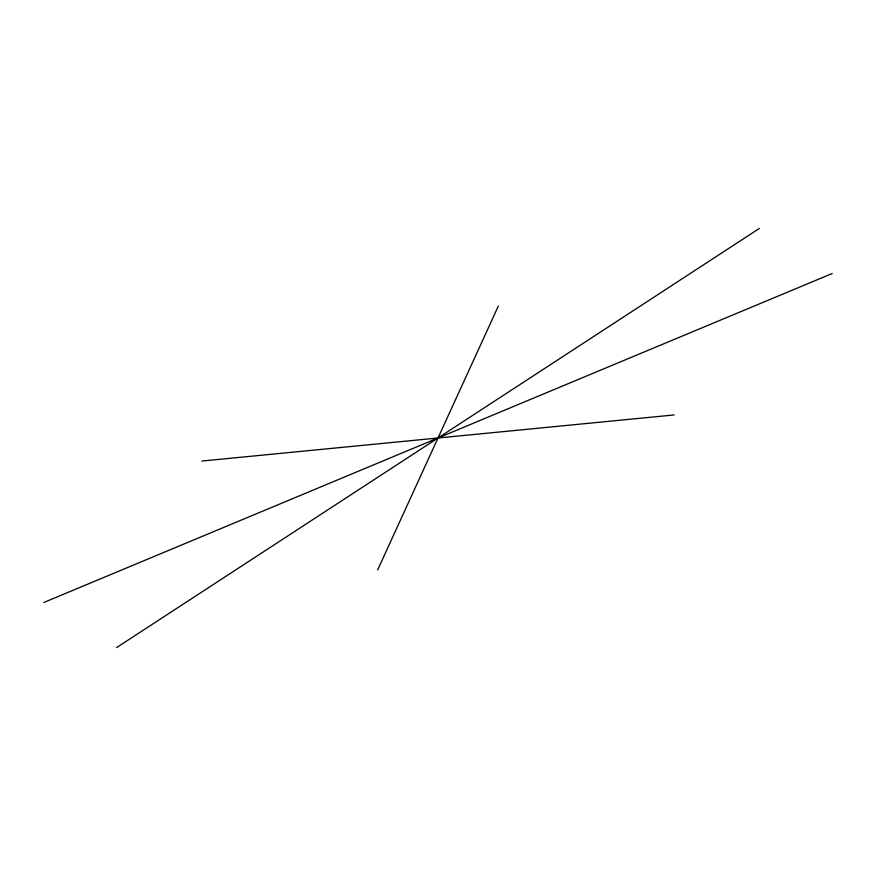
<?xml version="1.0" encoding="UTF-8"?>
<svg xmlns="http://www.w3.org/2000/svg" width="876" height="876" viewBox="0 0 876 876"><rect width="100%" height="100%" fill="white"/><g stroke="black" fill="none" stroke-linecap="round" stroke-linejoin="round"><path stroke-width="1.31" d="M377.676 569.904L498.324 306.096M116.607 647.583L759.393 228.417M43.8 602.491L832.2 273.509M201.918 461.05L674.082 414.95"/></g></svg>
